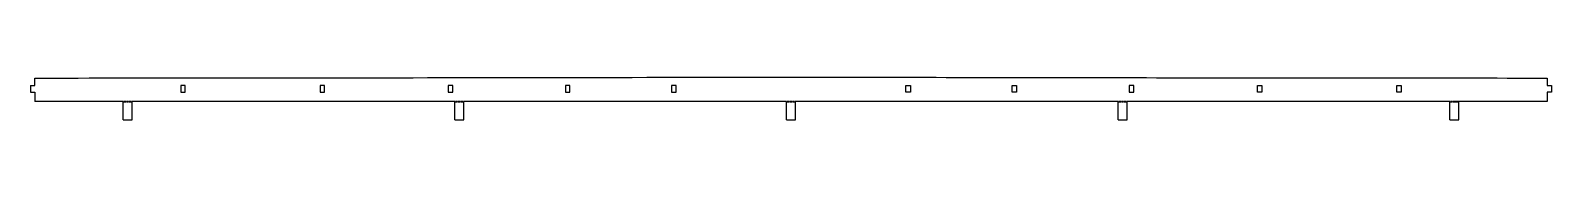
# Model space of a CAD drawing. Header units: millimetres. Extents: x -292 to 396, y -10 to 9.
import ezdxf

# ---------------------------------------------------------------- set-up
doc = ezdxf.new("R2010")
doc.units = ezdxf.units.MM

msp = doc.modelspace()

# ---------------------------------------------------------------- linework, layer by layer
at = {"color": 7, "linetype": 'Continuous', "lineweight": 25}
for p, q in [((-290, 5.5), (-290, 8.92)), ((0, 9.28), (104, 9.28)), ((394, 8.92), (394, 5.5)), ((-292, 5.5), (-290, 5.5)), ((-292, 5.5), (-292, 2.5)), ((-292, 2.5), (-290, 2.5)), ((-290, 2.5), (-290, -1.7)), ((-222, 5.5), (-224, 5.5)), ((-224, 5.5), (-224, 2.5)), ((-224, 2.5), (-222, 2.5)), ((-222, 2.5), (-222, 5.5)), ((-159, 5.5), (-161, 5.5)), ((-161, 5.5), (-161, 2.5)), ((-161, 2.5), (-159, 2.5)), ((-159, 2.5), (-159, 5.5)), ((-101, 5.5), (-103, 5.5)), ((-103, 5.5), (-103, 2.5)), ((-103, 2.5), (-101, 2.5)), ((-101, 2.5), (-101, 5.5)), ((-48, 5.5), (-50, 5.5)), ((-50, 5.5), (-50, 2.5)), ((-50, 2.5), (-48, 2.5)), ((-48, 2.5), (-48, 5.5)), ((0, 5.5), (-2, 5.5)), ((-2, 5.5), (-2, 2.5)), ((-2, 2.5), (0, 2.5)), ((0, 2.5), (0, 5.5)), ((104, 5.5), (106, 5.5)), ((104, 2.5), (104, 5.5)), ((106, 2.5), (104, 2.5)), ((106, 5.5), (106, 2.5)), ((152, 2.5), (152, 5.5)), ((152, 5.5), (154, 5.5)), ((154, 2.5), (152, 2.5)), ((154, 5.5), (154, 2.5)), ((207, 5.5), (205, 5.5)), ((205, 5.5), (205, 2.5)), ((205, 2.5), (207, 2.5)), ((207, 2.5), (207, 5.5)), ((263, 2.5), (263, 5.5)), ((263, 5.5), (265, 5.5)), ((265, 2.5), (263, 2.5)), ((265, 5.5), (265, 2.5)), ((326, 2.5), (326, 5.5)), ((326, 5.5), (328, 5.5)), ((328, 2.5), (326, 2.5)), ((328, 5.5), (328, 2.5)), ((394, 5.5), (396, 5.5)), ((394, 2.5), (394, -1.7)), ((396, 2.5), (394, 2.5)), ((396, 5.5), (396, 2.5)), ((-249.98, -10), (-249.98, -1.7)), ((-249.78, -1.7), (-249.78, -1.9)), ((-249.78, -1.9), (-248.78, -1.9)), ((-248.78, -1.9), (-248.78, -1.7)), ((-248.58, -1.7), (-248.58, -1.9)), ((-248.58, -1.9), (-247.58, -1.9)), ((-247.58, -1.9), (-247.58, -1.7)), ((-247.38, -1.7), (-247.38, -1.9)), ((-247.38, -1.9), (-246.38, -1.9)), ((-246.38, -1.9), (-246.38, -1.7)), ((-246.18, -1.7), (-246.18, -1.9)), ((-246.18, -1.9), (-245.98, -1.9)), ((-245.98, -10), (-245.98, -1.9)), ((-99.98, -10), (-99.98, -1.69)), ((-99.78, -1.69), (-99.78, -1.9)), ((-99.78, -1.9), (-98.78, -1.9)), ((-98.78, -1.9), (-98.78, -1.69)), ((-98.58, -1.69), (-98.58, -1.9)), ((-98.58, -1.9), (-97.58, -1.9)), ((-97.58, -1.9), (-97.58, -1.69)), ((-97.38, -1.69), (-97.38, -1.9)), ((-97.38, -1.9), (-96.38, -1.9)), ((-96.38, -1.9), (-96.38, -1.69)), ((-96.18, -1.69), (-96.18, -1.9)), ((-96.18, -1.9), (-95.98, -1.9)), ((-95.98, -10), (-95.98, -1.9)), ((50.02, -1.7), (0, -1.7)), ((50.02, -10), (50.02, -1.7)), ((50.22, -1.7), (50.22, -1.9)), ((51.22, -1.7), (50.22, -1.7)), ((50.22, -1.9), (51.22, -1.9)), ((51.22, -1.9), (51.22, -1.7)), ((51.42, -1.7), (51.42, -1.9)), ((52.42, -1.7), (51.42, -1.7)), ((51.42, -1.9), (52.42, -1.9)), ((52.42, -1.9), (52.42, -1.7)), ((52.62, -1.7), (52.62, -1.9)), ((53.62, -1.7), (52.62, -1.7)), ((52.62, -1.9), (53.62, -1.9)), ((53.62, -1.9), (53.62, -1.7)), ((53.82, -1.7), (53.82, -1.9)), ((104, -1.7), (53.82, -1.7)), ((53.82, -1.9), (54.02, -1.9)), ((54.02, -10), (54.02, -1.9)), ((200.02, -10), (200.02, -1.69)), ((200.22, -1.69), (200.22, -1.9)), ((200.22, -1.9), (201.22, -1.9)), ((201.22, -1.9), (201.22, -1.69)), ((201.42, -1.69), (201.42, -1.9)), ((201.42, -1.9), (202.42, -1.9)), ((202.42, -1.9), (202.42, -1.69)), ((202.62, -1.69), (202.62, -1.9)), ((202.62, -1.9), (203.62, -1.9)), ((203.62, -1.9), (203.62, -1.69)), ((203.82, -1.69), (203.82, -1.9)), ((203.82, -1.9), (204.02, -1.9)), ((204.02, -10), (204.02, -1.9)), ((350.02, -10), (350.02, -1.7)), ((350.22, -1.7), (350.22, -1.9)), ((350.22, -1.9), (351.22, -1.9)), ((351.22, -1.9), (351.22, -1.7)), ((351.42, -1.7), (351.42, -1.9)), ((351.42, -1.9), (352.42, -1.9)), ((352.42, -1.9), (352.42, -1.7)), ((352.62, -1.7), (352.62, -1.9)), ((352.62, -1.9), (353.62, -1.9)), ((353.62, -1.9), (353.62, -1.7)), ((353.82, -1.7), (353.82, -1.9)), ((353.82, -1.9), (354.02, -1.9)), ((354.02, -10), (354.02, -1.9)), ((-249.98, -10), (-245.98, -10)), ((-99.98, -10), (-95.98, -10)), ((50.02, -10), (54.02, -10)), ((200.02, -10), (204.02, -10)), ((350.02, -10), (354.02, -10))]:
    msp.add_line(p, q, dxfattribs=at)
for points, knots in [([(-290, 8.92), (-263.82, 8.95), (-237.65, 8.97), (-211.47, 9), (-140.98, 9.06), (-70.49, 9.13), (0, 9.28)], [0.002, 0.002, 0.002, 0.002, 0.0805321, 0.0805321, 0.0805321, 0.2920002, 0.2920002, 0.2920002, 0.2920002]), ([(-99.98, -1.69), (-131.48, -1.69), (-162.98, -1.69), (-194.48, -1.69), (-211.72, -1.69), (-228.95, -1.69), (-246.18, -1.7)], [0.0999806, 0.0999806, 0.0999806, 0.0999806, 0.1944848, 0.1944848, 0.1944848, 0.2461806, 0.2461806, 0.2461806, 0.2461806]), ([(-96.38, -1.69), (-96.58, -1.69), (-96.77, -1.69), (-96.97, -1.69), (-97.11, -1.69), (-97.24, -1.69), (-97.38, -1.69)], [0.0963806015, 0.0963806015, 0.0963806015, 0.0963806015, 0.0969696597, 0.0969696597, 0.0969696597, 0.0973806015, 0.0973806015, 0.0973806015, 0.0973806015]), ([(200.02, -1.69), (192.18, -1.69), (160.17, -1.69), (128.17, -1.69), (104, -1.7)], [0.4923613, 0.4923613, 0.4923613, 0.4923613, 0.5520607, 0.736081, 0.736081, 0.736081, 0.736081]), ([(350.02, -1.7), (340.51, -1.7), (306.84, -1.69), (258.11, -1.69), (218.88, -1.69), (203.82, -1.69)], [0.111635, 0.111635, 0.111635, 0.111635, 0.1840202, 0.3680405, 0.4827162, 0.4827162, 0.4827162, 0.4827162])]:
    msp.add_open_spline(points, degree=3, knots=knots, dxfattribs=at)
for points in [[(104, 9.28), (128.17, 9.23), (176.5, 9.14), (249, 9.06), (321.5, 8.99), (369.83, 8.95), (394, 8.92)], [(-249.98, -1.7), (-263.32, -1.7), (-276.66, -1.7), (-290, -1.7)], [(-248.78, -1.7), (-249.11, -1.7), (-249.45, -1.7), (-249.78, -1.7)], [(-247.58, -1.7), (-247.91, -1.7), (-248.25, -1.7), (-248.58, -1.7)], [(-246.38, -1.7), (-246.71, -1.7), (-247.05, -1.7), (-247.38, -1.7)], [(-98.78, -1.69), (-99.11, -1.69), (-99.45, -1.69), (-99.78, -1.69)], [(-97.58, -1.69), (-97.91, -1.69), (-98.25, -1.69), (-98.58, -1.69)], [(0, -1.7), (-32.06, -1.69), (-64.12, -1.69), (-96.18, -1.69)], [(201.22, -1.69), (200.89, -1.69), (200.55, -1.69), (200.22, -1.69)], [(202.42, -1.69), (202.09, -1.69), (201.75, -1.69), (201.42, -1.69)], [(203.62, -1.69), (203.29, -1.69), (202.95, -1.69), (202.62, -1.69)], [(351.22, -1.7), (350.89, -1.7), (350.55, -1.7), (350.22, -1.7)], [(352.42, -1.7), (352.09, -1.7), (351.75, -1.7), (351.42, -1.7)], [(353.62, -1.7), (353.29, -1.7), (352.95, -1.7), (352.62, -1.7)], [(394, -1.7), (380.61, -1.7), (367.21, -1.7), (353.82, -1.7)]]:
    msp.add_open_spline(points, degree=3, dxfattribs=at)

doc.saveas('drawing.dxf')
